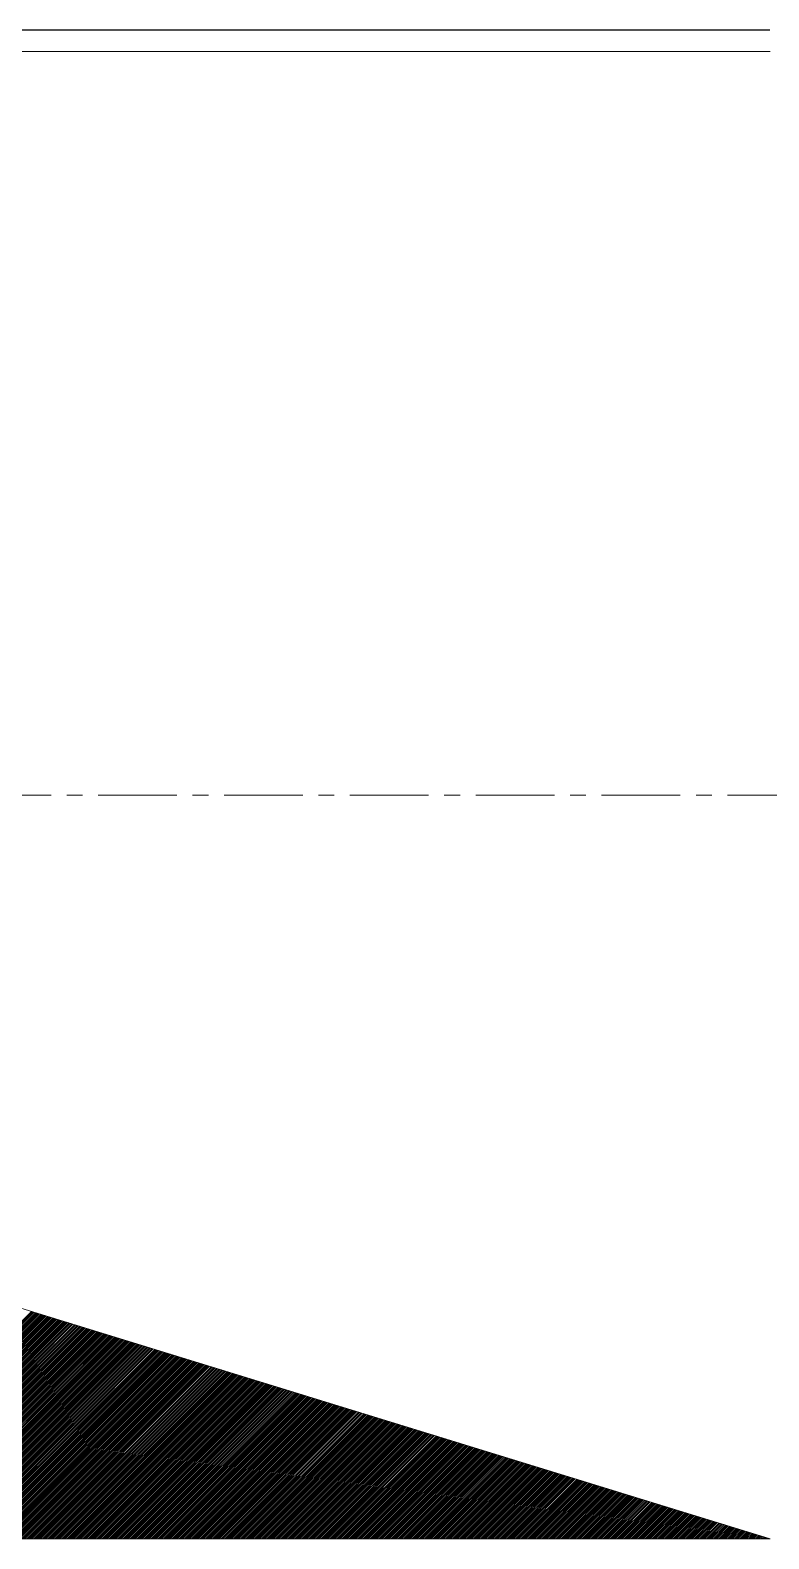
# Model space of a CAD drawing. Header units: millimetres. Extents: x -1319 to 21258, y 10038 to 27532.
# Drawn here: x 17027.1 to 17101.7, y 15657 to 15809.2 of the extents above; entities that cross this region are included whole.
import ezdxf

# ---------------------------------------------------------------- set-up
doc = ezdxf.new("R2010")
doc.units = ezdxf.units.MM
doc.linetypes.add('CENTER', pattern=[12.7, 7.9375, -1.5875, 1.5875, -1.5875])
doc.layers.add('2', color=7, linetype='Continuous')
doc.layers.add('CEN', color=1, linetype='CENTER', lineweight=9)
doc.layers.add('CIVIL', color=6, linetype='Continuous', lineweight=9)

# ---------------------------------------------------------------- blocks, each defined once
blk = doc.blocks.new('A$Cfeb8c868')
at = {"layer": '2', "color": 4, "linetype": 'Continuous'}
blk.add_line((11374.98, -7672.85), (10527.98, -7672.85), dxfattribs=at)
blk = doc.blocks.new('A$C8184bacf')
at = {"layer": 'CEN', "color": 1}
blk.add_line((11192.91, -7750.01, 448149755.6), (11407.09, -7750.01, 448149755.6), dxfattribs=at)
at = {"layer": 'CIVIL', "color": 1}
for p, q in [((11225, -7675.01, 448149755.6), (11375, -7675.01, 448149755.6)), ((11245, -7785.01, 448149755.6), (11375, -7825.01, 448149755.6)), ((11375, -7825.01, 448149755.6), (11225, -7825.01, 448149755.6))]:
    blk.add_line(p, q, dxfattribs=at)
at = {"layer": 'CIVIL', "color": 1, "linetype": 'Continuous'}
for p, q in [((11300.47, -7802.08, 448149755.6), (11277.54, -7825.01, 448149755.6)), ((11300.61, -7802.12, 448149755.6), (11277.72, -7825.01, 448149755.6)), ((11300.74, -7802.16, 448149755.6), (11277.89, -7825.01, 448149755.6)), ((11300.88, -7802.2, 448149755.6), (11278.07, -7825.01, 448149755.6)), ((11301.01, -7802.24, 448149755.6), (11278.25, -7825.01, 448149755.6)), ((11301.15, -7802.29, 448149755.6), (11278.42, -7825.01, 448149755.6)), ((11301.28, -7802.33, 448149755.6), (11278.6, -7825.01, 448149755.6)), ((11301.42, -7802.37, 448149755.6), (11278.78, -7825.01, 448149755.6)), ((11301.55, -7802.41, 448149755.6), (11278.95, -7825.01, 448149755.6)), ((11301.69, -7802.45, 448149755.6), (11279.13, -7825.01, 448149755.6)), ((11301.82, -7802.49, 448149755.6), (11279.31, -7825.01, 448149755.6)), ((11301.96, -7802.53, 448149755.6), (11279.48, -7825.01, 448149755.6)), ((11302.09, -7802.58, 448149755.6), (11279.66, -7825.01, 448149755.6)), ((11302.23, -7802.62, 448149755.6), (11279.84, -7825.01, 448149755.6)), ((11302.36, -7802.66, 448149755.6), (11280.01, -7825.01, 448149755.6)), ((11302.5, -7802.7, 448149755.6), (11280.19, -7825.01, 448149755.6)), ((11302.63, -7802.74, 448149755.6), (11280.37, -7825.01, 448149755.6)), ((11302.77, -7802.78, 448149755.6), (11280.54, -7825.01, 448149755.6)), ((11302.9, -7802.83, 448149755.6), (11280.72, -7825.01, 448149755.6)), ((11303.04, -7802.87, 448149755.6), (11280.9, -7825.01, 448149755.6)), ((11303.17, -7802.91, 448149755.6), (11281.07, -7825.01, 448149755.6)), ((11303.31, -7802.95, 448149755.6), (11281.25, -7825.01, 448149755.6)), ((11303.44, -7802.99, 448149755.6), (11281.43, -7825.01, 448149755.6)), ((11303.58, -7803.03, 448149755.6), (11281.6, -7825.01, 448149755.6)), ((11303.72, -7803.08, 448149755.6), (11281.78, -7825.01, 448149755.6)), ((11303.85, -7803.12, 448149755.6), (11281.96, -7825.01, 448149755.6)), ((11303.99, -7803.16, 448149755.6), (11282.13, -7825.01, 448149755.6)), ((11304.12, -7803.2, 448149755.6), (11282.31, -7825.01, 448149755.6)), ((11304.26, -7803.24, 448149755.6), (11282.49, -7825.01, 448149755.6)), ((11304.39, -7803.28, 448149755.6), (11282.67, -7825.01, 448149755.6)), ((11304.53, -7803.33, 448149755.6), (11282.84, -7825.01, 448149755.6)), ((11304.66, -7803.37, 448149755.6), (11283.02, -7825.01, 448149755.6)), ((11304.8, -7803.41, 448149755.6), (11283.2, -7825.01, 448149755.6)), ((11304.93, -7803.45, 448149755.6), (11283.37, -7825.01, 448149755.6)), ((11305.07, -7803.49, 448149755.6), (11283.55, -7825.01, 448149755.6)), ((11305.2, -7803.53, 448149755.6), (11283.73, -7825.01, 448149755.6)), ((11305.34, -7803.57, 448149755.6), (11283.9, -7825.01, 448149755.6)), ((11305.47, -7803.62, 448149755.6), (11284.08, -7825.01, 448149755.6)), ((11305.61, -7803.66, 448149755.6), (11284.26, -7825.01, 448149755.6)), ((11305.74, -7803.7, 448149755.6), (11284.43, -7825.01, 448149755.6)), ((11305.88, -7803.74, 448149755.6), (11284.61, -7825.01, 448149755.6)), ((11306.01, -7803.78, 448149755.6), (11284.79, -7825.01, 448149755.6)), ((11306.15, -7803.82, 448149755.6), (11284.96, -7825.01, 448149755.6)), ((11306.28, -7803.87, 448149755.6), (11285.14, -7825.01, 448149755.6)), ((11306.42, -7803.91, 448149755.6), (11285.32, -7825.01, 448149755.6)), ((11306.55, -7803.95, 448149755.6), (11285.49, -7825.01, 448149755.6)), ((11306.69, -7803.99, 448149755.6), (11285.67, -7825.01, 448149755.6)), ((11306.82, -7804.03, 448149755.6), (11285.85, -7825.01, 448149755.6)), ((11306.96, -7804.07, 448149755.6), (11286.02, -7825.01, 448149755.6)), ((11307.09, -7804.12, 448149755.6), (11286.2, -7825.01, 448149755.6)), ((11307.23, -7804.16, 448149755.6), (11286.38, -7825.01, 448149755.6)), ((11307.36, -7804.2, 448149755.6), (11286.55, -7825.01, 448149755.6)), ((11307.5, -7804.24, 448149755.6), (11286.73, -7825.01, 448149755.6)), ((11307.64, -7804.28, 448149755.6), (11286.91, -7825.01, 448149755.6)), ((11307.77, -7804.32, 448149755.6), (11287.08, -7825.01, 448149755.6)), ((11307.91, -7804.37, 448149755.6), (11287.26, -7825.01, 448149755.6)), ((11308.04, -7804.41, 448149755.6), (11287.44, -7825.01, 448149755.6)), ((11308.18, -7804.45, 448149755.6), (11287.61, -7825.01, 448149755.6)), ((11308.31, -7804.49, 448149755.6), (11287.79, -7825.01, 448149755.6)), ((11308.45, -7804.53, 448149755.6), (11287.97, -7825.01, 448149755.6)), ((11308.58, -7804.57, 448149755.6), (11288.15, -7825.01, 448149755.6)), ((11308.72, -7804.61, 448149755.6), (11288.32, -7825.01, 448149755.6)), ((11308.85, -7804.66, 448149755.6), (11288.5, -7825.01, 448149755.6)), ((11308.99, -7804.7, 448149755.6), (11288.68, -7825.01, 448149755.6)), ((11309.12, -7804.74, 448149755.6), (11288.85, -7825.01, 448149755.6)), ((11309.26, -7804.78, 448149755.6), (11289.03, -7825.01, 448149755.6)), ((11309.39, -7804.82, 448149755.6), (11289.21, -7825.01, 448149755.6)), ((11309.53, -7804.86, 448149755.6), (11289.38, -7825.01, 448149755.6)), ((11309.66, -7804.91, 448149755.6), (11289.56, -7825.01, 448149755.6)), ((11309.8, -7804.95, 448149755.6), (11289.74, -7825.01, 448149755.6)), ((11309.93, -7804.99, 448149755.6), (11289.91, -7825.01, 448149755.6)), ((11310.07, -7805.03, 448149755.6), (11290.09, -7825.01, 448149755.6)), ((11310.2, -7805.07, 448149755.6), (11290.27, -7825.01, 448149755.6)), ((11310.34, -7805.11, 448149755.6), (11290.44, -7825.01, 448149755.6)), ((11310.47, -7805.16, 448149755.6), (11290.62, -7825.01, 448149755.6)), ((11310.61, -7805.2, 448149755.6), (11290.8, -7825.01, 448149755.6)), ((11310.74, -7805.24, 448149755.6), (11290.97, -7825.01, 448149755.6)), ((11310.88, -7805.28, 448149755.6), (11291.15, -7825.01, 448149755.6)), ((11311.01, -7805.32, 448149755.6), (11291.33, -7825.01, 448149755.6)), ((11311.15, -7805.36, 448149755.6), (11291.5, -7825.01, 448149755.6)), ((11311.29, -7805.4, 448149755.6), (11291.68, -7825.01, 448149755.6)), ((11311.42, -7805.45, 448149755.6), (11291.86, -7825.01, 448149755.6)), ((11311.56, -7805.49, 448149755.6), (11292.03, -7825.01, 448149755.6)), ((11311.69, -7805.53, 448149755.6), (11292.21, -7825.01, 448149755.6)), ((11311.83, -7805.57, 448149755.6), (11292.39, -7825.01, 448149755.6)), ((11311.96, -7805.61, 448149755.6), (11292.56, -7825.01, 448149755.6)), ((11312.1, -7805.65, 448149755.6), (11292.74, -7825.01, 448149755.6)), ((11312.23, -7805.7, 448149755.6), (11292.92, -7825.01, 448149755.6)), ((11312.37, -7805.74, 448149755.6), (11293.09, -7825.01, 448149755.6)), ((11312.5, -7805.78, 448149755.6), (11293.27, -7825.01, 448149755.6)), ((11312.64, -7805.82, 448149755.6), (11293.45, -7825.01, 448149755.6)), ((11312.77, -7805.86, 448149755.6), (11293.63, -7825.01, 448149755.6)), ((11312.91, -7805.9, 448149755.6), (11293.8, -7825.01, 448149755.6)), ((11313.04, -7805.95, 448149755.6), (11293.98, -7825.01, 448149755.6)), ((11313.18, -7805.99, 448149755.6), (11294.16, -7825.01, 448149755.6)), ((11313.31, -7806.03, 448149755.6), (11294.33, -7825.01, 448149755.6)), ((11313.45, -7806.07, 448149755.6), (11294.51, -7825.01, 448149755.6)), ((11313.58, -7806.11, 448149755.6), (11294.69, -7825.01, 448149755.6)), ((11313.72, -7806.15, 448149755.6), (11294.86, -7825.01, 448149755.6)), ((11313.85, -7806.2, 448149755.6), (11295.04, -7825.01, 448149755.6)), ((11313.99, -7806.24, 448149755.6), (11295.22, -7825.01, 448149755.6)), ((11314.12, -7806.28, 448149755.6), (11295.39, -7825.01, 448149755.6)), ((11314.26, -7806.32, 448149755.6), (11295.57, -7825.01, 448149755.6)), ((11314.39, -7806.36, 448149755.6), (11295.75, -7825.01, 448149755.6)), ((11314.53, -7806.4, 448149755.6), (11295.92, -7825.01, 448149755.6)), ((11314.66, -7806.44, 448149755.6), (11296.1, -7825.01, 448149755.6)), ((11314.8, -7806.49, 448149755.6), (11296.28, -7825.01, 448149755.6)), ((11314.94, -7806.53, 448149755.6), (11296.45, -7825.01, 448149755.6)), ((11315.07, -7806.57, 448149755.6), (11296.63, -7825.01, 448149755.6)), ((11315.21, -7806.61, 448149755.6), (11296.81, -7825.01, 448149755.6)), ((11315.34, -7806.65, 448149755.6), (11296.98, -7825.01, 448149755.6)), ((11315.48, -7806.69, 448149755.6), (11297.16, -7825.01, 448149755.6)), ((11315.61, -7806.74, 448149755.6), (11297.34, -7825.01, 448149755.6)), ((11315.75, -7806.78, 448149755.6), (11297.51, -7825.01, 448149755.6)), ((11315.88, -7806.82, 448149755.6), (11297.69, -7825.01, 448149755.6)), ((11316.02, -7806.86, 448149755.6), (11297.87, -7825.01, 448149755.6)), ((11316.15, -7806.9, 448149755.6), (11298.04, -7825.01, 448149755.6)), ((11316.29, -7806.94, 448149755.6), (11298.22, -7825.01, 448149755.6)), ((11316.42, -7806.99, 448149755.6), (11298.4, -7825.01, 448149755.6)), ((11316.56, -7807.03, 448149755.6), (11298.58, -7825.01, 448149755.6)), ((11316.69, -7807.07, 448149755.6), (11298.75, -7825.01, 448149755.6)), ((11316.83, -7807.11, 448149755.6), (11298.93, -7825.01, 448149755.6)), ((11316.96, -7807.15, 448149755.6), (11299.11, -7825.01, 448149755.6)), ((11317.1, -7807.19, 448149755.6), (11299.28, -7825.01, 448149755.6)), ((11317.23, -7807.24, 448149755.6), (11299.46, -7825.01, 448149755.6)), ((11317.37, -7807.28, 448149755.6), (11299.64, -7825.01, 448149755.6)), ((11317.5, -7807.32, 448149755.6), (11299.81, -7825.01, 448149755.6)), ((11317.64, -7807.36, 448149755.6), (11299.99, -7825.01, 448149755.6)), ((11317.77, -7807.4, 448149755.6), (11300.17, -7825.01, 448149755.6)), ((11317.91, -7807.44, 448149755.6), (11300.34, -7825.01, 448149755.6)), ((11318.04, -7807.48, 448149755.6), (11300.52, -7825.01, 448149755.6)), ((11318.18, -7807.53, 448149755.6), (11300.7, -7825.01, 448149755.6)), ((11318.31, -7807.57, 448149755.6), (11300.87, -7825.01, 448149755.6)), ((11318.45, -7807.61, 448149755.6), (11301.05, -7825.01, 448149755.6)), ((11318.59, -7807.65, 448149755.6), (11301.23, -7825.01, 448149755.6)), ((11318.72, -7807.69, 448149755.6), (11301.4, -7825.01, 448149755.6)), ((11318.86, -7807.73, 448149755.6), (11301.58, -7825.01, 448149755.6)), ((11318.99, -7807.78, 448149755.6), (11301.76, -7825.01, 448149755.6)), ((11319.13, -7807.82, 448149755.6), (11301.93, -7825.01, 448149755.6)), ((11319.26, -7807.86, 448149755.6), (11302.11, -7825.01, 448149755.6)), ((11319.4, -7807.9, 448149755.6), (11302.29, -7825.01, 448149755.6)), ((11319.53, -7807.94, 448149755.6), (11302.46, -7825.01, 448149755.6)), ((11319.67, -7807.98, 448149755.6), (11302.64, -7825.01, 448149755.6)), ((11319.8, -7808.03, 448149755.6), (11302.82, -7825.01, 448149755.6)), ((11319.94, -7808.07, 448149755.6), (11302.99, -7825.01, 448149755.6)), ((11320.07, -7808.11, 448149755.6), (11303.17, -7825.01, 448149755.6)), ((11320.21, -7808.15, 448149755.6), (11303.35, -7825.01, 448149755.6)), ((11320.34, -7808.19, 448149755.6), (11303.52, -7825.01, 448149755.6)), ((11320.48, -7808.23, 448149755.6), (11303.7, -7825.01, 448149755.6)), ((11320.61, -7808.28, 448149755.6), (11303.88, -7825.01, 448149755.6)), ((11320.75, -7808.32, 448149755.6), (11304.06, -7825.01, 448149755.6)), ((11320.88, -7808.36, 448149755.6), (11304.23, -7825.01, 448149755.6)), ((11321.02, -7808.4, 448149755.6), (11304.41, -7825.01, 448149755.6)), ((11321.15, -7808.44, 448149755.6), (11304.59, -7825.01, 448149755.6)), ((11321.29, -7808.48, 448149755.6), (11304.76, -7825.01, 448149755.6)), ((11321.42, -7808.52, 448149755.6), (11304.94, -7825.01, 448149755.6)), ((11321.56, -7808.57, 448149755.6), (11305.12, -7825.01, 448149755.6)), ((11321.69, -7808.61, 448149755.6), (11305.29, -7825.01, 448149755.6)), ((11321.83, -7808.65, 448149755.6), (11305.47, -7825.01, 448149755.6)), ((11321.96, -7808.69, 448149755.6), (11305.65, -7825.01, 448149755.6)), ((11322.1, -7808.73, 448149755.6), (11305.82, -7825.01, 448149755.6)), ((11322.24, -7808.77, 448149755.6), (11306, -7825.01, 448149755.6)), ((11322.37, -7808.82, 448149755.6), (11306.18, -7825.01, 448149755.6)), ((11322.51, -7808.86, 448149755.6), (11306.35, -7825.01, 448149755.6)), ((11322.64, -7808.9, 448149755.6), (11306.53, -7825.01, 448149755.6)), ((11322.78, -7808.94, 448149755.6), (11306.71, -7825.01, 448149755.6)), ((11322.91, -7808.98, 448149755.6), (11306.88, -7825.01, 448149755.6)), ((11323.05, -7809.02, 448149755.6), (11307.06, -7825.01, 448149755.6)), ((11323.18, -7809.07, 448149755.6), (11307.24, -7825.01, 448149755.6)), ((11323.32, -7809.11, 448149755.6), (11307.41, -7825.01, 448149755.6)), ((11323.45, -7809.15, 448149755.6), (11307.59, -7825.01, 448149755.6)), ((11323.59, -7809.19, 448149755.6), (11307.77, -7825.01, 448149755.6)), ((11323.72, -7809.23, 448149755.6), (11307.94, -7825.01, 448149755.6)), ((11323.86, -7809.27, 448149755.6), (11308.12, -7825.01, 448149755.6)), ((11323.99, -7809.31, 448149755.6), (11308.3, -7825.01, 448149755.6)), ((11324.13, -7809.36, 448149755.6), (11308.47, -7825.01, 448149755.6)), ((11324.26, -7809.4, 448149755.6), (11308.65, -7825.01, 448149755.6)), ((11324.4, -7809.44, 448149755.6), (11308.83, -7825.01, 448149755.6)), ((11324.53, -7809.48, 448149755.6), (11309, -7825.01, 448149755.6)), ((11324.67, -7809.52, 448149755.6), (11309.18, -7825.01, 448149755.6)), ((11324.8, -7809.56, 448149755.6), (11309.36, -7825.01, 448149755.6)), ((11324.94, -7809.61, 448149755.6), (11309.54, -7825.01, 448149755.6)), ((11325.07, -7809.65, 448149755.6), (11309.71, -7825.01, 448149755.6)), ((11325.21, -7809.69, 448149755.6), (11309.89, -7825.01, 448149755.6)), ((11325.34, -7809.73, 448149755.6), (11310.07, -7825.01, 448149755.6)), ((11325.48, -7809.77, 448149755.6), (11310.24, -7825.01, 448149755.6)), ((11325.61, -7809.81, 448149755.6), (11310.42, -7825.01, 448149755.6)), ((11325.75, -7809.86, 448149755.6), (11310.6, -7825.01, 448149755.6)), ((11325.88, -7809.9, 448149755.6), (11310.77, -7825.01, 448149755.6)), ((11326.02, -7809.94, 448149755.6), (11310.95, -7825.01, 448149755.6)), ((11326.16, -7809.98, 448149755.6), (11311.13, -7825.01, 448149755.6)), ((11326.29, -7810.02, 448149755.6), (11311.3, -7825.01, 448149755.6)), ((11326.43, -7810.06, 448149755.6), (11311.48, -7825.01, 448149755.6)), ((11326.56, -7810.11, 448149755.6), (11311.66, -7825.01, 448149755.6)), ((11326.7, -7810.15, 448149755.6), (11311.83, -7825.01, 448149755.6)), ((11326.83, -7810.19, 448149755.6), (11312.01, -7825.01, 448149755.6)), ((11326.97, -7810.23, 448149755.6), (11312.19, -7825.01, 448149755.6)), ((11327.1, -7810.27, 448149755.6), (11312.36, -7825.01, 448149755.6)), ((11327.24, -7810.31, 448149755.6), (11312.54, -7825.01, 448149755.6)), ((11327.37, -7810.35, 448149755.6), (11312.72, -7825.01, 448149755.6)), ((11327.51, -7810.4, 448149755.6), (11312.89, -7825.01, 448149755.6)), ((11327.64, -7810.44, 448149755.6), (11313.07, -7825.01, 448149755.6)), ((11327.78, -7810.48, 448149755.6), (11313.25, -7825.01, 448149755.6)), ((11327.91, -7810.52, 448149755.6), (11313.42, -7825.01, 448149755.6)), ((11328.05, -7810.56, 448149755.6), (11313.6, -7825.01, 448149755.6)), ((11328.18, -7810.6, 448149755.6), (11313.78, -7825.01, 448149755.6)), ((11328.32, -7810.65, 448149755.6), (11313.95, -7825.01, 448149755.6)), ((11328.45, -7810.69, 448149755.6), (11314.13, -7825.01, 448149755.6)), ((11328.59, -7810.73, 448149755.6), (11314.31, -7825.01, 448149755.6)), ((11328.72, -7810.77, 448149755.6), (11314.48, -7825.01, 448149755.6)), ((11328.86, -7810.81, 448149755.6), (11314.66, -7825.01, 448149755.6)), ((11328.99, -7810.85, 448149755.6), (11314.84, -7825.01, 448149755.6)), ((11329.13, -7810.9, 448149755.6), (11315.02, -7825.01, 448149755.6)), ((11329.26, -7810.94, 448149755.6), (11315.19, -7825.01, 448149755.6)), ((11329.4, -7810.98, 448149755.6), (11315.37, -7825.01, 448149755.6)), ((11329.53, -7811.02, 448149755.6), (11315.55, -7825.01, 448149755.6)), ((11329.67, -7811.06, 448149755.6), (11315.72, -7825.01, 448149755.6)), ((11329.81, -7811.1, 448149755.6), (11315.9, -7825.01, 448149755.6)), ((11329.94, -7811.15, 448149755.6), (11316.08, -7825.01, 448149755.6)), ((11330.08, -7811.19, 448149755.6), (11316.25, -7825.01, 448149755.6)), ((11330.21, -7811.23, 448149755.6), (11316.43, -7825.01, 448149755.6)), ((11330.35, -7811.27, 448149755.6), (11316.61, -7825.01, 448149755.6)), ((11330.48, -7811.31, 448149755.6), (11316.78, -7825.01, 448149755.6)), ((11330.62, -7811.35, 448149755.6), (11316.96, -7825.01, 448149755.6)), ((11330.75, -7811.39, 448149755.6), (11317.14, -7825.01, 448149755.6)), ((11330.89, -7811.44, 448149755.6), (11317.31, -7825.01, 448149755.6)), ((11331.02, -7811.48, 448149755.6), (11317.49, -7825.01, 448149755.6)), ((11331.16, -7811.52, 448149755.6), (11317.67, -7825.01, 448149755.6)), ((11331.29, -7811.56, 448149755.6), (11317.84, -7825.01, 448149755.6)), ((11331.43, -7811.6, 448149755.6), (11318.02, -7825.01, 448149755.6)), ((11331.56, -7811.64, 448149755.6), (11318.2, -7825.01, 448149755.6)), ((11331.7, -7811.69, 448149755.6), (11318.37, -7825.01, 448149755.6)), ((11331.83, -7811.73, 448149755.6), (11318.55, -7825.01, 448149755.6)), ((11331.97, -7811.77, 448149755.6), (11318.73, -7825.01, 448149755.6)), ((11332.1, -7811.81, 448149755.6), (11318.9, -7825.01, 448149755.6)), ((11332.24, -7811.85, 448149755.6), (11319.08, -7825.01, 448149755.6)), ((11332.37, -7811.89, 448149755.6), (11319.26, -7825.01, 448149755.6)), ((11332.51, -7811.94, 448149755.6), (11319.43, -7825.01, 448149755.6)), ((11332.64, -7811.98, 448149755.6), (11319.61, -7825.01, 448149755.6)), ((11332.78, -7812.02, 448149755.6), (11319.79, -7825.01, 448149755.6)), ((11332.91, -7812.06, 448149755.6), (11319.97, -7825.01, 448149755.6)), ((11333.05, -7812.1, 448149755.6), (11320.14, -7825.01, 448149755.6)), ((11333.18, -7812.14, 448149755.6), (11320.32, -7825.01, 448149755.6)), ((11333.32, -7812.18, 448149755.6), (11320.5, -7825.01, 448149755.6)), ((11333.46, -7812.23, 448149755.6), (11320.67, -7825.01, 448149755.6)), ((11333.59, -7812.27, 448149755.6), (11320.85, -7825.01, 448149755.6)), ((11333.73, -7812.31, 448149755.6), (11321.03, -7825.01, 448149755.6)), ((11333.86, -7812.35, 448149755.6), (11321.2, -7825.01, 448149755.6)), ((11334, -7812.39, 448149755.6), (11321.38, -7825.01, 448149755.6)), ((11334.13, -7812.43, 448149755.6), (11321.56, -7825.01, 448149755.6)), ((11334.27, -7812.48, 448149755.6), (11321.73, -7825.01, 448149755.6)), ((11334.4, -7812.52, 448149755.6), (11321.91, -7825.01, 448149755.6)), ((11334.54, -7812.56, 448149755.6), (11322.09, -7825.01, 448149755.6)), ((11334.67, -7812.6, 448149755.6), (11322.26, -7825.01, 448149755.6)), ((11334.81, -7812.64, 448149755.6), (11322.44, -7825.01, 448149755.6)), ((11334.94, -7812.68, 448149755.6), (11322.62, -7825.01, 448149755.6)), ((11335.08, -7812.73, 448149755.6), (11322.79, -7825.01, 448149755.6)), ((11335.21, -7812.77, 448149755.6), (11322.97, -7825.01, 448149755.6)), ((11335.35, -7812.81, 448149755.6), (11323.15, -7825.01, 448149755.6)), ((11335.48, -7812.85, 448149755.6), (11323.32, -7825.01, 448149755.6)), ((11335.62, -7812.89, 448149755.6), (11323.5, -7825.01, 448149755.6)), ((11335.75, -7812.93, 448149755.6), (11323.68, -7825.01, 448149755.6)), ((11335.89, -7812.98, 448149755.6), (11323.85, -7825.01, 448149755.6)), ((11336.02, -7813.02, 448149755.6), (11324.03, -7825.01, 448149755.6)), ((11336.16, -7813.06, 448149755.6), (11324.21, -7825.01, 448149755.6)), ((11336.29, -7813.1, 448149755.6), (11324.38, -7825.01, 448149755.6)), ((11336.43, -7813.14, 448149755.6), (11324.56, -7825.01, 448149755.6)), ((11336.56, -7813.18, 448149755.6), (11324.74, -7825.01, 448149755.6)), ((11336.7, -7813.22, 448149755.6), (11324.91, -7825.01, 448149755.6)), ((11336.83, -7813.27, 448149755.6), (11325.09, -7825.01, 448149755.6)), ((11336.97, -7813.31, 448149755.6), (11325.27, -7825.01, 448149755.6)), ((11337.11, -7813.35, 448149755.6), (11325.45, -7825.01, 448149755.6)), ((11337.24, -7813.39, 448149755.6), (11325.62, -7825.01, 448149755.6)), ((11337.38, -7813.43, 448149755.6), (11325.8, -7825.01, 448149755.6)), ((11337.51, -7813.47, 448149755.6), (11325.98, -7825.01, 448149755.6)), ((11337.65, -7813.52, 448149755.6), (11326.15, -7825.01, 448149755.6)), ((11337.78, -7813.56, 448149755.6), (11326.33, -7825.01, 448149755.6)), ((11337.92, -7813.6, 448149755.6), (11326.51, -7825.01, 448149755.6)), ((11338.05, -7813.64, 448149755.6), (11326.68, -7825.01, 448149755.6)), ((11338.19, -7813.68, 448149755.6), (11326.86, -7825.01, 448149755.6)), ((11338.32, -7813.72, 448149755.6), (11327.04, -7825.01, 448149755.6)), ((11338.46, -7813.77, 448149755.6), (11327.21, -7825.01, 448149755.6)), ((11338.59, -7813.81, 448149755.6), (11327.39, -7825.01, 448149755.6)), ((11338.73, -7813.85, 448149755.6), (11327.57, -7825.01, 448149755.6)), ((11338.86, -7813.89, 448149755.6), (11327.74, -7825.01, 448149755.6)), ((11339, -7813.93, 448149755.6), (11327.92, -7825.01, 448149755.6)), ((11339.13, -7813.97, 448149755.6), (11328.1, -7825.01, 448149755.6)), ((11339.27, -7814.02, 448149755.6), (11328.27, -7825.01, 448149755.6)), ((11339.4, -7814.06, 448149755.6), (11328.45, -7825.01, 448149755.6)), ((11339.54, -7814.1, 448149755.6), (11328.63, -7825.01, 448149755.6)), ((11339.67, -7814.14, 448149755.6), (11328.8, -7825.01, 448149755.6)), ((11339.81, -7814.18, 448149755.6), (11328.98, -7825.01, 448149755.6)), ((11339.94, -7814.22, 448149755.6), (11329.16, -7825.01, 448149755.6)), ((11340.08, -7814.26, 448149755.6), (11329.33, -7825.01, 448149755.6)), ((11340.21, -7814.31, 448149755.6), (11329.51, -7825.01, 448149755.6)), ((11340.35, -7814.35, 448149755.6), (11329.69, -7825.01, 448149755.6)), ((11340.48, -7814.39, 448149755.6), (11329.86, -7825.01, 448149755.6)), ((11340.62, -7814.43, 448149755.6), (11330.04, -7825.01, 448149755.6)), ((11340.75, -7814.47, 448149755.6), (11330.22, -7825.01, 448149755.6)), ((11340.89, -7814.51, 448149755.6), (11330.39, -7825.01, 448149755.6)), ((11341.03, -7814.56, 448149755.6), (11330.57, -7825.01, 448149755.6)), ((11341.16, -7814.6, 448149755.6), (11330.75, -7825.01, 448149755.6)), ((11341.3, -7814.64, 448149755.6), (11330.93, -7825.01, 448149755.6)), ((11341.43, -7814.68, 448149755.6), (11331.1, -7825.01, 448149755.6)), ((11341.57, -7814.72, 448149755.6), (11331.28, -7825.01, 448149755.6)), ((11341.7, -7814.76, 448149755.6), (11331.46, -7825.01, 448149755.6)), ((11341.84, -7814.81, 448149755.6), (11331.63, -7825.01, 448149755.6)), ((11341.97, -7814.85, 448149755.6), (11331.81, -7825.01, 448149755.6)), ((11342.11, -7814.89, 448149755.6), (11331.99, -7825.01, 448149755.6)), ((11342.24, -7814.93, 448149755.6), (11332.16, -7825.01, 448149755.6)), ((11342.38, -7814.97, 448149755.6), (11332.34, -7825.01, 448149755.6)), ((11342.51, -7815.01, 448149755.6), (11332.52, -7825.01, 448149755.6)), ((11342.65, -7815.05, 448149755.6), (11332.69, -7825.01, 448149755.6)), ((11342.78, -7815.1, 448149755.6), (11332.87, -7825.01, 448149755.6)), ((11342.92, -7815.14, 448149755.6), (11333.05, -7825.01, 448149755.6)), ((11343.05, -7815.18, 448149755.6), (11333.22, -7825.01, 448149755.6)), ((11343.19, -7815.22, 448149755.6), (11333.4, -7825.01, 448149755.6)), ((11343.32, -7815.26, 448149755.6), (11333.58, -7825.01, 448149755.6)), ((11343.46, -7815.3, 448149755.6), (11333.75, -7825.01, 448149755.6)), ((11343.59, -7815.35, 448149755.6), (11333.93, -7825.01, 448149755.6)), ((11343.73, -7815.39, 448149755.6), (11334.11, -7825.01, 448149755.6)), ((11343.86, -7815.43, 448149755.6), (11334.28, -7825.01, 448149755.6)), ((11344, -7815.47, 448149755.6), (11334.46, -7825.01, 448149755.6)), ((11344.13, -7815.51, 448149755.6), (11334.64, -7825.01, 448149755.6)), ((11344.27, -7815.55, 448149755.6), (11334.81, -7825.01, 448149755.6)), ((11344.4, -7815.6, 448149755.6), (11334.99, -7825.01, 448149755.6)), ((11344.54, -7815.64, 448149755.6), (11335.17, -7825.01, 448149755.6)), ((11344.68, -7815.68, 448149755.6), (11335.34, -7825.01, 448149755.6)), ((11344.81, -7815.72, 448149755.6), (11335.52, -7825.01, 448149755.6)), ((11344.95, -7815.76, 448149755.6), (11335.7, -7825.01, 448149755.6)), ((11345.08, -7815.8, 448149755.6), (11335.87, -7825.01, 448149755.6)), ((11345.22, -7815.85, 448149755.6), (11336.05, -7825.01, 448149755.6)), ((11345.35, -7815.89, 448149755.6), (11336.23, -7825.01, 448149755.6)), ((11345.49, -7815.93, 448149755.6), (11336.41, -7825.01, 448149755.6)), ((11345.62, -7815.97, 448149755.6), (11336.58, -7825.01, 448149755.6)), ((11345.76, -7816.01, 448149755.6), (11336.76, -7825.01, 448149755.6)), ((11345.89, -7816.05, 448149755.6), (11336.94, -7825.01, 448149755.6)), ((11346.03, -7816.09, 448149755.6), (11337.11, -7825.01, 448149755.6)), ((11346.16, -7816.14, 448149755.6), (11337.29, -7825.01, 448149755.6)), ((11346.3, -7816.18, 448149755.6), (11337.47, -7825.01, 448149755.6)), ((11346.43, -7816.22, 448149755.6), (11337.64, -7825.01, 448149755.6)), ((11346.57, -7816.26, 448149755.6), (11337.82, -7825.01, 448149755.6)), ((11346.7, -7816.3, 448149755.6), (11338, -7825.01, 448149755.6)), ((11346.84, -7816.34, 448149755.6), (11338.17, -7825.01, 448149755.6)), ((11346.97, -7816.39, 448149755.6), (11338.35, -7825.01, 448149755.6)), ((11347.11, -7816.43, 448149755.6), (11338.53, -7825.01, 448149755.6)), ((11347.24, -7816.47, 448149755.6), (11338.7, -7825.01, 448149755.6)), ((11347.38, -7816.51, 448149755.6), (11338.88, -7825.01, 448149755.6)), ((11347.51, -7816.55, 448149755.6), (11339.06, -7825.01, 448149755.6)), ((11347.65, -7816.59, 448149755.6), (11339.23, -7825.01, 448149755.6)), ((11347.78, -7816.64, 448149755.6), (11339.41, -7825.01, 448149755.6)), ((11347.92, -7816.68, 448149755.6), (11339.59, -7825.01, 448149755.6)), ((11348.05, -7816.72, 448149755.6), (11339.76, -7825.01, 448149755.6)), ((11348.19, -7816.76, 448149755.6), (11339.94, -7825.01, 448149755.6)), ((11348.33, -7816.8, 448149755.6), (11340.12, -7825.01, 448149755.6)), ((11348.46, -7816.84, 448149755.6), (11340.29, -7825.01, 448149755.6)), ((11348.6, -7816.89, 448149755.6), (11340.47, -7825.01, 448149755.6)), ((11348.73, -7816.93, 448149755.6), (11340.65, -7825.01, 448149755.6)), ((11348.87, -7816.97, 448149755.6), (11340.82, -7825.01, 448149755.6)), ((11349, -7817.01, 448149755.6), (11341, -7825.01, 448149755.6)), ((11349.14, -7817.05, 448149755.6), (11341.18, -7825.01, 448149755.6)), ((11349.27, -7817.09, 448149755.6), (11341.35, -7825.01, 448149755.6)), ((11349.41, -7817.13, 448149755.6), (11341.53, -7825.01, 448149755.6)), ((11349.54, -7817.18, 448149755.6), (11341.71, -7825.01, 448149755.6)), ((11349.68, -7817.22, 448149755.6), (11341.89, -7825.01, 448149755.6)), ((11349.81, -7817.26, 448149755.6), (11342.06, -7825.01, 448149755.6)), ((11349.95, -7817.3, 448149755.6), (11342.24, -7825.01, 448149755.6)), ((11350.08, -7817.34, 448149755.6), (11342.42, -7825.01, 448149755.6)), ((11350.22, -7817.38, 448149755.6), (11342.59, -7825.01, 448149755.6)), ((11350.35, -7817.43, 448149755.6), (11342.77, -7825.01, 448149755.6)), ((11350.49, -7817.47, 448149755.6), (11342.95, -7825.01, 448149755.6)), ((11350.62, -7817.51, 448149755.6), (11343.12, -7825.01, 448149755.6)), ((11350.76, -7817.55, 448149755.6), (11343.3, -7825.01, 448149755.6)), ((11350.89, -7817.59, 448149755.6), (11343.48, -7825.01, 448149755.6)), ((11351.03, -7817.63, 448149755.6), (11343.65, -7825.01, 448149755.6)), ((11351.16, -7817.68, 448149755.6), (11343.83, -7825.01, 448149755.6)), ((11351.3, -7817.72, 448149755.6), (11344.01, -7825.01, 448149755.6)), ((11351.43, -7817.76, 448149755.6), (11344.18, -7825.01, 448149755.6)), ((11351.57, -7817.8, 448149755.6), (11344.36, -7825.01, 448149755.6)), ((11351.7, -7817.84, 448149755.6), (11344.54, -7825.01, 448149755.6)), ((11351.84, -7817.88, 448149755.6), (11344.71, -7825.01, 448149755.6)), ((11351.98, -7817.92, 448149755.6), (11344.89, -7825.01, 448149755.6)), ((11352.11, -7817.97, 448149755.6), (11345.07, -7825.01, 448149755.6)), ((11352.25, -7818.01, 448149755.6), (11345.24, -7825.01, 448149755.6)), ((11352.38, -7818.05, 448149755.6), (11345.42, -7825.01, 448149755.6)), ((11352.52, -7818.09, 448149755.6), (11345.6, -7825.01, 448149755.6)), ((11352.65, -7818.13, 448149755.6), (11345.77, -7825.01, 448149755.6)), ((11352.79, -7818.17, 448149755.6), (11345.95, -7825.01, 448149755.6)), ((11352.92, -7818.22, 448149755.6), (11346.13, -7825.01, 448149755.6)), ((11353.06, -7818.26, 448149755.6), (11346.3, -7825.01, 448149755.6)), ((11353.19, -7818.3, 448149755.6), (11346.48, -7825.01, 448149755.6)), ((11353.33, -7818.34, 448149755.6), (11346.66, -7825.01, 448149755.6)), ((11353.46, -7818.38, 448149755.6), (11346.84, -7825.01, 448149755.6)), ((11353.6, -7818.42, 448149755.6), (11347.01, -7825.01, 448149755.6)), ((11353.73, -7818.47, 448149755.6), (11347.19, -7825.01, 448149755.6)), ((11353.87, -7818.51, 448149755.6), (11347.37, -7825.01, 448149755.6)), ((11354, -7818.55, 448149755.6), (11347.54, -7825.01, 448149755.6)), ((11354.14, -7818.59, 448149755.6), (11347.72, -7825.01, 448149755.6)), ((11354.27, -7818.63, 448149755.6), (11347.9, -7825.01, 448149755.6)), ((11354.41, -7818.67, 448149755.6), (11348.07, -7825.01, 448149755.6)), ((11354.54, -7818.72, 448149755.6), (11348.25, -7825.01, 448149755.6)), ((11354.68, -7818.76, 448149755.6), (11348.43, -7825.01, 448149755.6)), ((11354.81, -7818.8, 448149755.6), (11348.6, -7825.01, 448149755.6)), ((11354.95, -7818.84, 448149755.6), (11348.78, -7825.01, 448149755.6)), ((11355.08, -7818.88, 448149755.6), (11348.96, -7825.01, 448149755.6)), ((11355.22, -7818.92, 448149755.6), (11349.13, -7825.01, 448149755.6)), ((11355.35, -7818.96, 448149755.6), (11349.31, -7825.01, 448149755.6)), ((11355.49, -7819.01, 448149755.6), (11349.49, -7825.01, 448149755.6)), ((11355.63, -7819.05, 448149755.6), (11349.66, -7825.01, 448149755.6)), ((11355.76, -7819.09, 448149755.6), (11349.84, -7825.01, 448149755.6)), ((11355.9, -7819.13, 448149755.6), (11350.02, -7825.01, 448149755.6)), ((11356.03, -7819.17, 448149755.6), (11350.19, -7825.01, 448149755.6)), ((11356.17, -7819.21, 448149755.6), (11350.37, -7825.01, 448149755.6)), ((11356.3, -7819.26, 448149755.6), (11350.55, -7825.01, 448149755.6)), ((11356.44, -7819.3, 448149755.6), (11350.72, -7825.01, 448149755.6)), ((11356.57, -7819.34, 448149755.6), (11350.9, -7825.01, 448149755.6)), ((11356.71, -7819.38, 448149755.6), (11351.08, -7825.01, 448149755.6)), ((11356.84, -7819.42, 448149755.6), (11351.25, -7825.01, 448149755.6)), ((11356.98, -7819.46, 448149755.6), (11351.43, -7825.01, 448149755.6)), ((11357.11, -7819.51, 448149755.6), (11351.61, -7825.01, 448149755.6)), ((11357.25, -7819.55, 448149755.6), (11351.78, -7825.01, 448149755.6)), ((11357.38, -7819.59, 448149755.6), (11351.96, -7825.01, 448149755.6)), ((11357.52, -7819.63, 448149755.6), (11352.14, -7825.01, 448149755.6)), ((11357.65, -7819.67, 448149755.6), (11352.32, -7825.01, 448149755.6)), ((11357.79, -7819.71, 448149755.6), (11352.49, -7825.01, 448149755.6)), ((11357.92, -7819.76, 448149755.6), (11352.67, -7825.01, 448149755.6)), ((11358.06, -7819.8, 448149755.6), (11352.85, -7825.01, 448149755.6)), ((11358.19, -7819.84, 448149755.6), (11353.02, -7825.01, 448149755.6)), ((11358.33, -7819.88, 448149755.6), (11353.2, -7825.01, 448149755.6)), ((11358.46, -7819.92, 448149755.6), (11353.38, -7825.01, 448149755.6)), ((11358.6, -7819.96, 448149755.6), (11353.55, -7825.01, 448149755.6)), ((11358.73, -7820, 448149755.6), (11353.73, -7825.01, 448149755.6)), ((11358.87, -7820.05, 448149755.6), (11353.91, -7825.01, 448149755.6)), ((11359, -7820.09, 448149755.6), (11354.08, -7825.01, 448149755.6)), ((11359.14, -7820.13, 448149755.6), (11354.26, -7825.01, 448149755.6)), ((11359.27, -7820.17, 448149755.6), (11354.44, -7825.01, 448149755.6)), ((11359.41, -7820.21, 448149755.6), (11354.61, -7825.01, 448149755.6)), ((11359.55, -7820.25, 448149755.6), (11354.79, -7825.01, 448149755.6)), ((11359.68, -7820.3, 448149755.6), (11354.97, -7825.01, 448149755.6)), ((11359.82, -7820.34, 448149755.6), (11355.14, -7825.01, 448149755.6)), ((11359.95, -7820.38, 448149755.6), (11355.32, -7825.01, 448149755.6)), ((11360.09, -7820.42, 448149755.6), (11355.5, -7825.01, 448149755.6)), ((11360.22, -7820.46, 448149755.6), (11355.67, -7825.01, 448149755.6)), ((11360.36, -7820.5, 448149755.6), (11355.85, -7825.01, 448149755.6)), ((11360.49, -7820.55, 448149755.6), (11356.03, -7825.01, 448149755.6)), ((11360.63, -7820.59, 448149755.6), (11356.2, -7825.01, 448149755.6)), ((11360.76, -7820.63, 448149755.6), (11356.38, -7825.01, 448149755.6)), ((11360.9, -7820.67, 448149755.6), (11356.56, -7825.01, 448149755.6)), ((11361.03, -7820.71, 448149755.6), (11356.73, -7825.01, 448149755.6)), ((11361.17, -7820.75, 448149755.6), (11356.91, -7825.01, 448149755.6)), ((11361.3, -7820.79, 448149755.6), (11357.09, -7825.01, 448149755.6)), ((11361.44, -7820.84, 448149755.6), (11357.26, -7825.01, 448149755.6)), ((11361.57, -7820.88, 448149755.6), (11357.44, -7825.01, 448149755.6)), ((11361.71, -7820.92, 448149755.6), (11357.62, -7825.01, 448149755.6)), ((11361.84, -7820.96, 448149755.6), (11357.8, -7825.01, 448149755.6)), ((11361.98, -7821, 448149755.6), (11357.97, -7825.01, 448149755.6)), ((11362.11, -7821.04, 448149755.6), (11358.15, -7825.01, 448149755.6)), ((11362.25, -7821.09, 448149755.6), (11358.33, -7825.01, 448149755.6)), ((11362.38, -7821.13, 448149755.6), (11358.5, -7825.01, 448149755.6)), ((11362.52, -7821.17, 448149755.6), (11358.68, -7825.01, 448149755.6)), ((11362.65, -7821.21, 448149755.6), (11358.86, -7825.01, 448149755.6)), ((11362.79, -7821.25, 448149755.6), (11359.03, -7825.01, 448149755.6)), ((11362.92, -7821.29, 448149755.6), (11359.21, -7825.01, 448149755.6)), ((11363.06, -7821.34, 448149755.6), (11359.39, -7825.01, 448149755.6)), ((11363.2, -7821.38, 448149755.6), (11359.56, -7825.01, 448149755.6)), ((11363.33, -7821.42, 448149755.6), (11359.74, -7825.01, 448149755.6)), ((11363.47, -7821.46, 448149755.6), (11359.92, -7825.01, 448149755.6)), ((11363.6, -7821.5, 448149755.6), (11360.09, -7825.01, 448149755.6)), ((11363.74, -7821.54, 448149755.6), (11360.27, -7825.01, 448149755.6)), ((11363.87, -7821.59, 448149755.6), (11360.45, -7825.01, 448149755.6)), ((11364.01, -7821.63, 448149755.6), (11360.62, -7825.01, 448149755.6)), ((11364.14, -7821.67, 448149755.6), (11360.8, -7825.01, 448149755.6)), ((11364.28, -7821.71, 448149755.6), (11360.98, -7825.01, 448149755.6)), ((11364.41, -7821.75, 448149755.6), (11361.15, -7825.01, 448149755.6)), ((11364.55, -7821.79, 448149755.6), (11361.33, -7825.01, 448149755.6)), ((11364.68, -7821.83, 448149755.6), (11361.51, -7825.01, 448149755.6)), ((11364.82, -7821.88, 448149755.6), (11361.68, -7825.01, 448149755.6)), ((11364.95, -7821.92, 448149755.6), (11361.86, -7825.01, 448149755.6)), ((11365.09, -7821.96, 448149755.6), (11362.04, -7825.01, 448149755.6)), ((11365.22, -7822, 448149755.6), (11362.21, -7825.01, 448149755.6)), ((11365.36, -7822.04, 448149755.6), (11362.39, -7825.01, 448149755.6)), ((11365.49, -7822.08, 448149755.6), (11362.57, -7825.01, 448149755.6)), ((11365.63, -7822.13, 448149755.6), (11362.74, -7825.01, 448149755.6)), ((11365.76, -7822.17, 448149755.6), (11362.92, -7825.01, 448149755.6)), ((11365.9, -7822.21, 448149755.6), (11363.1, -7825.01, 448149755.6)), ((11366.03, -7822.25, 448149755.6), (11363.28, -7825.01, 448149755.6)), ((11366.17, -7822.29, 448149755.6), (11363.45, -7825.01, 448149755.6)), ((11366.3, -7822.33, 448149755.6), (11363.63, -7825.01, 448149755.6)), ((11366.44, -7822.38, 448149755.6), (11363.81, -7825.01, 448149755.6)), ((11366.57, -7822.42, 448149755.6), (11363.98, -7825.01, 448149755.6)), ((11366.71, -7822.46, 448149755.6), (11364.16, -7825.01, 448149755.6)), ((11366.85, -7822.5, 448149755.6), (11364.34, -7825.01, 448149755.6)), ((11366.98, -7822.54, 448149755.6), (11364.51, -7825.01, 448149755.6)), ((11367.12, -7822.58, 448149755.6), (11364.69, -7825.01, 448149755.6)), ((11367.25, -7822.63, 448149755.6), (11364.87, -7825.01, 448149755.6)), ((11367.39, -7822.67, 448149755.6), (11365.04, -7825.01, 448149755.6)), ((11367.52, -7822.71, 448149755.6), (11365.22, -7825.01, 448149755.6)), ((11367.66, -7822.75, 448149755.6), (11365.4, -7825.01, 448149755.6)), ((11367.79, -7822.79, 448149755.6), (11365.57, -7825.01, 448149755.6)), ((11367.93, -7822.83, 448149755.6), (11365.75, -7825.01, 448149755.6)), ((11368.06, -7822.87, 448149755.6), (11365.93, -7825.01, 448149755.6)), ((11368.2, -7822.92, 448149755.6), (11366.1, -7825.01, 448149755.6)), ((11368.33, -7822.96, 448149755.6), (11366.28, -7825.01, 448149755.6)), ((11368.47, -7823, 448149755.6), (11366.46, -7825.01, 448149755.6)), ((11368.6, -7823.04, 448149755.6), (11366.63, -7825.01, 448149755.6)), ((11368.74, -7823.08, 448149755.6), (11366.81, -7825.01, 448149755.6)), ((11368.87, -7823.12, 448149755.6), (11366.99, -7825.01, 448149755.6)), ((11369.01, -7823.17, 448149755.6), (11367.16, -7825.01, 448149755.6)), ((11369.14, -7823.21, 448149755.6), (11367.34, -7825.01, 448149755.6)), ((11369.28, -7823.25, 448149755.6), (11367.52, -7825.01, 448149755.6)), ((11369.41, -7823.29, 448149755.6), (11367.69, -7825.01, 448149755.6)), ((11369.55, -7823.33, 448149755.6), (11367.87, -7825.01, 448149755.6)), ((11369.68, -7823.37, 448149755.6), (11368.05, -7825.01, 448149755.6)), ((11369.82, -7823.42, 448149755.6), (11368.23, -7825.01, 448149755.6)), ((11369.95, -7823.46, 448149755.6), (11368.4, -7825.01, 448149755.6)), ((11370.09, -7823.5, 448149755.6), (11368.58, -7825.01, 448149755.6)), ((11370.22, -7823.54, 448149755.6), (11368.76, -7825.01, 448149755.6)), ((11370.36, -7823.58, 448149755.6), (11368.93, -7825.01, 448149755.6)), ((11370.5, -7823.62, 448149755.6), (11369.11, -7825.01, 448149755.6)), ((11370.63, -7823.66, 448149755.6), (11369.29, -7825.01, 448149755.6)), ((11370.77, -7823.71, 448149755.6), (11369.46, -7825.01, 448149755.6)), ((11370.9, -7823.75, 448149755.6), (11369.64, -7825.01, 448149755.6)), ((11371.04, -7823.79, 448149755.6), (11369.82, -7825.01, 448149755.6)), ((11371.17, -7823.83, 448149755.6), (11369.99, -7825.01, 448149755.6)), ((11371.31, -7823.87, 448149755.6), (11370.17, -7825.01, 448149755.6)), ((11371.44, -7823.91, 448149755.6), (11370.35, -7825.01, 448149755.6)), ((11371.58, -7823.96, 448149755.6), (11370.52, -7825.01, 448149755.6)), ((11371.71, -7824, 448149755.6), (11370.7, -7825.01, 448149755.6)), ((11371.85, -7824.04, 448149755.6), (11370.88, -7825.01, 448149755.6)), ((11371.98, -7824.08, 448149755.6), (11371.05, -7825.01, 448149755.6)), ((11372.12, -7824.12, 448149755.6), (11371.23, -7825.01, 448149755.6)), ((11372.25, -7824.16, 448149755.6), (11371.41, -7825.01, 448149755.6)), ((11372.39, -7824.21, 448149755.6), (11371.58, -7825.01, 448149755.6)), ((11372.52, -7824.25, 448149755.6), (11371.76, -7825.01, 448149755.6)), ((11372.66, -7824.29, 448149755.6), (11371.94, -7825.01, 448149755.6)), ((11372.79, -7824.33, 448149755.6), (11372.11, -7825.01, 448149755.6)), ((11372.93, -7824.37, 448149755.6), (11372.29, -7825.01, 448149755.6)), ((11373.06, -7824.41, 448149755.6), (11372.47, -7825.01, 448149755.6)), ((11373.2, -7824.46, 448149755.6), (11372.64, -7825.01, 448149755.6)), ((11373.33, -7824.5, 448149755.6), (11372.82, -7825.01, 448149755.6)), ((11373.47, -7824.54, 448149755.6), (11373, -7825.01, 448149755.6)), ((11373.6, -7824.58, 448149755.6), (11373.17, -7825.01, 448149755.6)), ((11373.74, -7824.62, 448149755.6), (11373.35, -7825.01, 448149755.6)), ((11373.87, -7824.66, 448149755.6), (11373.53, -7825.01, 448149755.6)), ((11374.01, -7824.7, 448149755.6), (11373.71, -7825.01, 448149755.6)), ((11374.14, -7824.75, 448149755.6), (11373.88, -7825.01, 448149755.6)), ((11374.28, -7824.79, 448149755.6), (11374.06, -7825.01, 448149755.6)), ((11374.42, -7824.83, 448149755.6), (11374.24, -7825.01, 448149755.6)), ((11374.55, -7824.87, 448149755.6), (11374.41, -7825.01, 448149755.6)), ((11374.69, -7824.91, 448149755.6), (11374.59, -7825.01, 448149755.6)), ((11374.82, -7824.95, 448149755.6), (11374.77, -7825.01, 448149755.6))]:
    blk.add_line(p, q, dxfattribs=at)

msp = doc.modelspace()

# ---------------------------------------------------------------- block references
for name in ['A$C8184bacf', 'A$Cfeb8c868']:
    msp.add_blockref(name, (5726.78, 23482.01))

doc.saveas('drawing.dxf')
